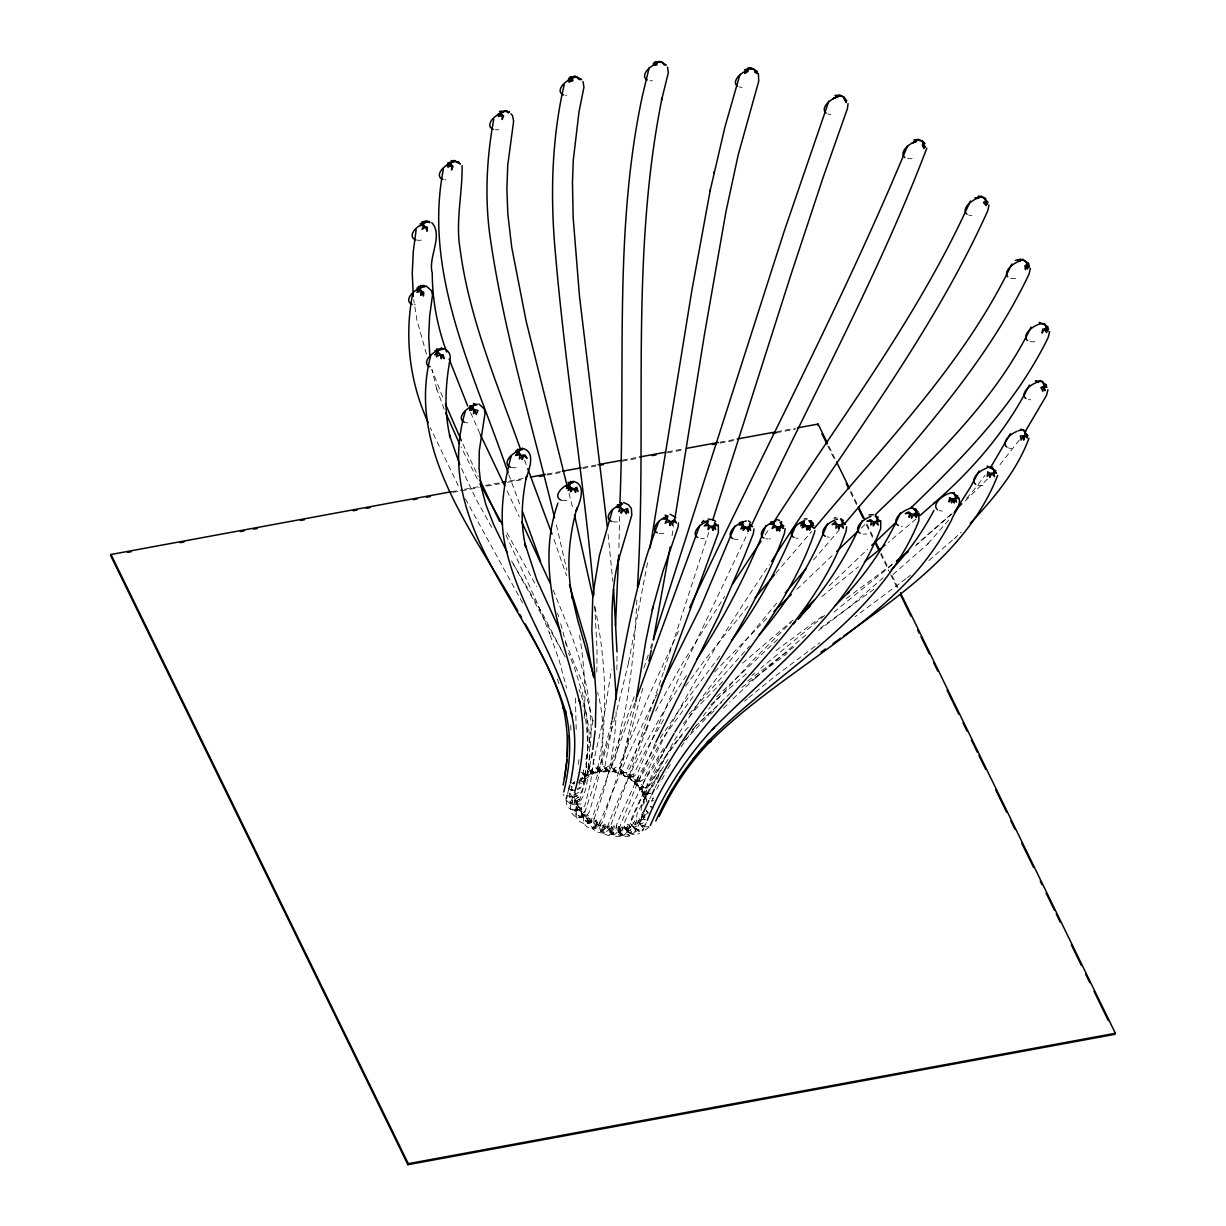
<?xml version="1.0" encoding="UTF-8"?>
<svg xmlns="http://www.w3.org/2000/svg" width="1226" height="1226" viewBox="0 0 1226 1226"><rect width="100%" height="100%" fill="white"/><g stroke="black" fill="none" stroke-linecap="round" stroke-linejoin="round"><path stroke-width="0.75" stroke-dasharray="5 3.75" d="M618.915 547.777L619.636 514.353M596.847 672.124L597.031 649.213L594.625 603.912M616.893 669.963L617.03 653.703M588.327 771.43L576.297 811.351C573.324 821.159 587.606 828.623 593.553 820.102C607.452 785.314 615.651 747.416 616.172 709.747M590.334 746.465C593.966 705.394 583.3 664.814 568.22 626.992L553.003 589.721M576.113 815.106L576.297 811.351M636.815 599.943C635.191 639.083 631.482 678.162 624.034 716.658C617.797 733.347 620.233 755.231 609.583 769.805C602.273 775.951 590.809 767.399 594.196 758.603L604.311 714.911L611.376 669.626M576.205 729.393L575.362 695.602M571.684 790.034L571.944 786.157L570.228 790.142L573.14 790.372M593.936 759.323L590.242 784.364L584.833 805.681L581.814 809.359L574.825 811.076L568.91 808.041L566.933 805.451L566.182 801.053M584.128 718.62C586.135 690.039 583.974 661.243 579.116 633.03M587.898 770.664C588.434 782.326 582.105 818.217 564.512 798.555M588.097 768.932C591.714 744.09 589.139 718.528 581.063 694.79M587.852 769.989L585.338 780.242L579.224 784.303M588.082 768.196L589.982 753.821M593.399 759.262C593.277 767.047 591.744 779.797 581.277 779.46L587.683 776.748L584.649 776.15L582.197 773.468L583.607 769.867L583.453 774.142L585.936 771.123L584.327 775.077L588.143 774.832L584.649 776.15L583.959 779.246L580.94 778.663M642.746 805.574L644.156 799.842L660.599 770.602M593.001 720.29L585.568 761.744L586.518 767.353M612.035 726.727L605.353 764.105C604.679 771.369 595.361 775.598 589.553 771.077L594.12 772.349L599.468 772.012L597.552 771.077L597.246 772.84L594.579 772.947L591.882 772.334L592.648 772.028L590.518 770.418M578.182 764.503L579.377 757.116M672.047 535.685L673.595 526.352M647.481 562.795L628.248 664.201M635.497 703.647L622.609 759.982L602.579 821.818L598.518 827.443L591.438 828.945L586.534 826.63L583.775 823.09L583.331 816.409L598.717 771.384L610.717 726.19M651.527 649.014L653.351 639.865M589.645 766.035L591.116 759.262M628.586 662.653L616.28 712.934M642.822 688.307L621.613 765.714L618.011 770.372L610.9 772.196L604.341 768.35L602.349 763.737L602.487 760.564L613.261 723.692M567.607 793.651L568.925 788.502M627.36 741.577L628.264 738.083M622.609 759.982L623.498 756.595M613.766 721.899L615.268 716.52M575.699 787.95C573.584 796.471 564.757 811.122 576.235 817.022C580.925 818.953 586.61 816.991 589.001 812.486C601.721 774.066 608.28 732.213 597.675 692.46M708.797 532.375L663.879 670.867M650.516 648.186L652.814 641.183M648.232 655.036L643.65 668.752M656.216 693.533L663.297 672.599M634.164 696.644L611.222 762.25L610.962 765.392L612.831 770.005L619.314 774.035L626.455 772.441L630.179 767.89L655.634 695.28M634.67 703.188L591.652 819.29C586.503 830.845 605.475 838.906 610.165 826.922L645.382 732.029M642.914 813.757C639.589 822.094 635.221 840.76 622.164 835.565C617.674 833.113 615.406 827.519 617.322 822.661L637.367 778.265L657.412 742.573M644.278 827.029L646.531 822.018M678.545 631.114L649.167 695.111L619.651 764.518L620.034 771.123L624.816 776.533L632.141 776.87L634.624 775.905L637.934 772.196L678.284 679.097L747.753 533.095M649.673 799.015L651.205 795.766M655.159 743.676L635.972 786.678L618.655 829.604C613.889 841.511 595.1 833.542 600.173 821.895L626.655 757.852L654.24 699.923M644.416 732.719L628.003 767.215C621.996 776.886 636.509 787.582 643.757 778.893C678.76 703.816 723.217 633.398 769.392 564.665M655.098 698.253L657.657 693.226M659.665 759.676L645.658 787.889L627.314 830.83C622.501 842.706 603.759 834.676 608.862 823.044C629.107 770.832 655.91 721.44 686.912 674.882M663.189 752.948L664.967 749.592M655.573 711.049L682.882 662.653L724.489 596.664M655.052 787.659L656.814 784.364M656.661 789.314L660.937 781.391M661.779 779.813L666.055 771.89M651.558 801.237L653.397 797.835L651.236 799.766M667.756 768.733L670.607 764.028M663.588 719.693L644.815 752.258L634.486 772.687C629.199 781.223 639.803 791.674 648.263 786.356L651.711 782.801L674.162 740.765L702.176 697.211L742.312 644.707L776.748 603.069M659.067 757.775C654.301 769.959 632.264 787.674 646.715 799.888L645.121 794.969L648.462 793.866L646.546 789.927L647.067 793.804L644.386 790.632L645.903 794.187L642.96 792.088L645.121 794.969L642.485 794.034L644.876 796.026L643.022 796.21L645.167 797.207L644.508 798.264L647.159 799.199M662.883 751.753L664.783 748.734M658.975 774.97C654.439 788.395 633.98 803.965 643.773 818.616M660.247 737.96L682.959 704.689L720.597 655.036M765.177 534.873L769.346 528.651M663.496 748.458L646.347 776.349L625.137 820.792C621.337 829.374 631.85 838.308 639.711 833.205M627.038 831.197L627.712 832.132L628.601 830.83L627.727 824.194L630.608 827.167L634.654 828.47L635.466 831.918L639.436 830.002L635.466 829.588L637.428 825.711L633.459 827.627L632.585 823.305L630.608 827.167L628.601 828.5L625.704 827.841L628.31 829.619L626.225 830.079L625.091 828.515M681.15 746.864L696.46 724.842M685.518 686.116L705.241 659.435L747.86 606.472M668.124 759.338L648.968 789.667L637.489 812.884C634.271 820.041 641.321 828.791 649.029 826.554M1019.296 440.073L997.903 467.321M678.33 739.738L665.396 757.346L644.478 792.931L643.037 798.662L644.631 803.245M978.256 484.515L985.045 475.259M693.088 696.69L663.067 737.883L639.543 779.016C635.558 785.391 640.83 794.846 648.493 794.126M703.188 715.999L710.252 707.141M948.679 520.115L926.335 545.493L928.358 543.516L890.566 576.603M689.073 714.114L749.622 645.887M683.434 723.616L696.138 708.475L723.202 681.104M711.463 705.716L751.507 661.718L791.199 622.195M679.541 738.313L681.993 735.447M966.548 498.415L977.122 486.048M775.797 573.232L811.673 531.471M813.528 559.93L839.473 529.739M688.276 727.156C664.477 753.76 646.225 784.839 631.972 817.466C629.612 823.136 633.26 830.14 639.313 831.274L638.761 829.971L634.47 828.837L636.141 828.653L639.313 831.274M574.979 781.452L573.032 783.629L574.488 783.95M578.902 782.939L579.653 779.905L583.438 779.736L579.959 781.008L582.963 781.698L578.902 782.939L581.476 783.307M683.985 740.979L709.011 715.371M987.451 479.044L963.452 502.752M714.513 671.986L768.717 616.479M692.246 729.899L698.176 723.616M649.09 827.305L643.573 831.075M695.28 726.482L729.945 693.548M723.493 708.306L730.206 701.609M883.272 577.691L849.986 606.655L818.508 630.516M796.793 589.338L832.531 555.363M861.357 527.962L865.464 524.054M829.128 585.89L867.579 549.34M716.061 699.847L747.4 672.997M928.833 560.573L955.928 537.126M700.199 721.639L721.562 702.299M716.597 696.889L778.954 638.194M710.774 704.843L717.869 698.115M952.234 513.648L914.933 546.336M954.119 538.842L961.215 532.13M732.887 698.927L755.722 677.733L754.205 679.081L805.743 635.068M951.054 514.276L916.282 544.605M710.39 714.13L714.497 710.452M824.7 615.391L760.779 668.216M742.634 663.128L792.977 620.08M916.113 518.92L888.114 542.597M744.596 701.149L747.354 698.789M748.734 697.609L775.261 676.108L819.872 642.685M821.818 596.587L858.43 566.78M751.906 675.449L754.864 673.043M833.956 612.111L892.114 564.742M568.374 788.548L570.657 789.866L573.078 789.421M907.562 577.553L910.397 575.285M741.853 687.449L787.184 653.519M776.058 650.546L824.562 614.563M892.39 564.175L844.469 599.912M906.106 578.657L855.089 616.755M747.661 680.997L795.26 645.949M873.969 589.216L817.972 629.857M580.71 779.169L582.856 777.698L578.795 778.939M578.979 792.195L573.155 795.843L569.324 796.471L567.04 795.107M577.262 789.728L580.22 788.425L583.928 782.571L587.039 760.335L588.036 738.926L586.733 717.057L582.549 693.548L574.105 666.791L568.496 653.182M646.562 813.773L644.294 816.164L645.366 818.493L642.301 816.547L644.294 816.164L641.78 814.325L644.57 815.06L642.301 812.271M603.437 771.246L608.816 769.683L605.629 769.162L605.292 768.15L608.617 766.066L605.629 769.162L605.184 771.782L597.522 769.836L598.073 768.258L595.928 768.12L602.548 771.813L601.997 771.277L605.184 771.782M620.019 773.499L625.459 772.227L622.18 771.522L621.199 773.146L621.904 774.142L614.41 771.813L621.904 774.142M577.109 788.379L579.806 787.628M451.398 491.718L462.677 489.634M464.547 489.281L477.711 486.86M485.235 485.465L500.285 482.692M509.694 480.96L524.728 478.186M547.302 474.018L560.466 471.596M583.024 467.428L596.188 465.006M622.517 460.148L637.566 457.375M667.649 451.827L682.698 449.053M720.306 442.111L735.355 439.337M776.732 431.705L795.536 428.242M452.884 492.392L479.213 487.534M486.737 486.14L499.901 483.718M507.426 482.324L524.345 479.213M546.919 475.044L560.067 472.623M582.641 468.455L595.805 466.033M622.134 461.175L637.183 458.401M667.266 452.854L684.2 449.727M719.923 443.138L734.972 440.364M776.334 432.732L795.153 429.269M651.849 800.976L653.703 800.639M769.177 538.95L770.434 538.842M644.156 819.366L641.55 819.811L640.462 821.772L642.133 825.864L644.156 825.435L644.738 826.738L638.44 822.202L640.462 821.772L637.918 819.964L640.738 820.669L638.44 817.911L641.55 819.811L642.133 815.505L644.156 819.366L645.581 819.842M634.685 783.077L636.463 783.107L638.807 786.157L642.761 786.387L643.573 787.736L638.424 786.648L634.685 783.077L636.784 784.226M651.604 806.723L650.209 806.677L653.473 807.98M628.356 777.606L630.133 777.713C631.359 782.54 637.382 781.115 640.815 780.15L637.229 780.18L636.478 780.901L637.321 782.111L634.761 781.973L628.356 777.606L630.47 778.801M582.365 773.683L590.058 775.322L590.426 773.422L593.736 772.947L587.392 775.491L582.365 773.683L587.392 775.491L592.281 774.418L596.188 771.338L598.043 766.495C608.724 713.44 605.751 658.638 594.641 605.935M570.657 789.866L573.354 790.463L571.622 789.084M627.712 832.132L632.018 833.251L632.555 834.538L626.225 830.079M580.772 771.966L584.281 773.821L581.936 772.595M642.301 816.547L644.57 817.359M573.507 782.617L574.764 783.307M571.515 782.694L573.829 783.966M648.615 812.991L646.623 810.999M491.733 527.441L476.608 500.177L461.175 467.826M511.533 561.018L541.785 612.326L565.676 658.071M513.142 563.745L563.914 654.592M506.951 532.774L536.712 586.702M465.436 498.905L522.92 603.56M477.282 478.968L461.053 447.03M458.279 485.711L430.326 427.736M645.979 809.926L647.972 813.803M829.021 446.448L835.734 460.225M850.859 491.197L857.572 504.959M866.813 523.885L873.525 537.662M881.08 553.141L888.635 568.634M892.007 575.515L897.876 587.56M827.795 445.758L835.35 461.237M850.461 492.224L857.189 505.986M866.414 524.912L873.142 538.674M880.697 554.167L889.938 573.094M890.781 574.825L897.493 588.587M507.043 490.875L519.226 516.606M462.907 444.042L478.355 476.653M505.986 534.95L537.034 602.502L549.83 633.965L549.095 632.018L559.179 660.385L566.596 688.2M565.37 642.133L584.174 686.836L593.215 722.083M470.677 412.733L480.255 434.341M444.21 409.269L436.364 388.06L437.115 390.527L431.858 369.486M442.632 397.055L431.996 369.654M579.024 689.518L580.388 693.027M524.467 459.903L526.429 465.19M508.759 474.569L519.885 504.56M426.479 354.115L416.886 319.863L413.744 299.711M553.999 539.409L566.565 575.684M557.355 678.928L559.163 684.215M557.585 613.107L558.719 616.663M560.665 623.712L567.439 648.355M575.193 792.134L575.209 794.402L576.956 795.889L573.155 795.843L572.006 797.099L569.324 796.471L571.714 795.95L572.006 797.099C575.99 797.176 580.205 795.214 581.783 791.368C588.832 763.262 589.354 733.317 582.917 704.965M569.002 493.296L573.155 509.648M556.405 525.05L566.872 570.289M646.056 797.559L646.807 801.896M608.081 534.23L612.862 581.522M563.669 794.157L563.807 795.72M570.688 725.041L571.025 732.274M516.131 467.596A15.019 7.678 -26 0 1 511.503 467.489M566.887 500.514A15.019 7.678 -26 0 1 562.259 500.392M617.337 521.816A15.019 7.678 -26 0 1 612.709 521.709M663.741 533.463A15.019 7.678 -26 0 1 659.113 533.356M704.322 538.291A15.019 7.678 -26 0 1 700.736 538.352M738.021 539.394A15.019 7.678 -26 0 1 733.684 538.919M767.966 538.965A15.019 7.678 -26 0 1 765.79 538.72M797.973 538.291A15.019 7.678 -26 0 1 795.797 538.045M829.481 537.187A15.019 7.678 -26 0 1 827.305 536.942M866.69 533.954A15.019 7.678 -26 0 1 863.104 534M902.443 526.352A15.019 7.678 -26 0 1 901.309 526.276M942.365 511.043A15.019 7.678 -26 0 1 939.223 510.537M982.884 485.419A15.019 7.678 -26 0 1 977.291 485.052M1011.695 448.41A15.019 7.678 -26 0 1 1008.554 447.904M1030.683 399.783A15.019 7.678 -26 0 1 1028.507 399.538M1034.836 341.717A15.019 7.678 -26 0 1 1030.192 341.594M1015.634 278.471A15.019 7.678 -26 0 1 1010.04 278.087M971.789 215.5A15.019 7.678 -26 0 1 968.647 214.994M912.083 158.614A15.019 7.678 -26 0 1 907.455 158.506M830.891 114.37A15.019 7.678 -26 0 1 827.749 113.88M742.082 87.337A15.019 7.678 -26 0 1 738.956 86.831M652.447 80.747A15.019 7.678 -26 0 1 650.117 80.686M566.81 95.459A15.019 7.678 -26 0 1 565.676 95.398M498.89 129.665A15.019 7.678 -26 0 1 495.304 129.711M446.003 179.885A15.019 7.678 -26 0 1 444.885 179.808M421.284 240.173A15.019 7.678 -26 0 1 416.656 240.066M415.338 304.814A15.019 7.678 -26 0 1 414.219 304.738M467.918 422.786A15.019 7.678 -26 0 1 465.742 422.556M569.799 793.145L569.492 797.467L573.615 797.191L575.959 800.18L574.856 802.218L569.814 803.413L570.718 802.494L575.178 803.904L574.856 802.218L578.948 801.237L575.668 801.314L579.484 799.153L575.668 799.015L578.948 796.977L574.841 797.957L575.147 793.62L572.159 796.839L569.799 793.145M577.507 800.532L577.139 804.869L578.243 807.137L577.139 809.175L574.473 809.788L574.825 811.076L575.913 809.712L577.492 810.922L577.139 809.175L579.76 809.942L577.952 808.271L581.277 808.271L578.243 807.137L581.277 803.965L571.791 804.333L569.891 800.976L573.017 803.796L572.159 799.98L574.473 803.704L574.825 799.827L575.913 804.087L577.507 800.532M576.251 806.57L575.025 811.827L572.481 809.206L575.852 810.922L578.519 810.325L581.17 811.535L581.982 814.953L578.503 816.439L578.887 817.757L579.944 816.378L581.553 817.635L581.17 815.857L583.821 816.654L581.982 814.953L585.338 814.999L582.273 813.819L585.338 810.677L581.17 811.535L581.584 807.183L579.959 810.723L578.917 806.447L577.063 810.401L576.251 806.57M581.89 812.577L580.634 817.819L578.12 815.183L581.446 816.93L585.553 816.777L587.852 819.887L585.522 822.431L589.43 822.753L586.748 821.926L590.947 821.113L587.56 821.037L591.484 819.014L587.576 818.677L589.461 814.754L585.553 816.777L587.208 813.236L584.112 816.363L584.557 812.486L582.672 816.409L581.89 812.577M594.12 818.401L593.645 822.753L594.733 825.052L592.419 827.581L596.326 827.933L594.441 826.186L598.38 824.209L594.733 825.052L597.859 821.972L594.457 823.857L596.357 819.933L593.645 822.753L589.568 821.543L587.239 824.056L585.063 820.271L588.342 822.048L586.564 818.631L589.568 821.543L588.817 817.696L590.993 821.497L594.12 818.401M596.694 821.696L595.376 829.236L592.94 828.546L595.1 828.025L592.419 826.309L595.392 826.906L594.457 822.6L596.204 826.018L600.28 825.926L602.303 827.872L602.288 830.217L600.265 831.58L604.188 831.948L602.288 830.217L606.226 828.24L602.303 827.872L604.219 823.964L600.28 825.926L599.345 821.635L598.855 825.496L596.694 821.696M605.154 824.347L603.544 830.676L604.633 832.99L602.901 833.205L603.836 831.872L601.399 831.167L603.544 830.676L600.878 828.929L603.836 829.542L602.916 825.236L604.648 828.669L607.284 828.163L610.732 830.538L610.732 832.883L608.694 834.232L612.648 834.63L610.732 832.883L614.149 833.006L611.008 831.749L614.165 828.699L610.732 830.538L612.663 826.646L609.92 829.435L610.441 825.113L607.284 828.163L607.789 824.301L605.859 828.194L605.154 824.347M619.053 826.309L618.548 830.646L619.62 832.96L618.532 834.952L621.275 835.825L619.345 834.078L622.777 834.216L619.62 832.96L622.777 829.91L619.345 831.749L621.291 827.857L618.548 830.646L615.912 829.358L613.276 829.849L612.172 831.841L614.471 834.998L611.544 834.37L613.261 834.155L610.042 832.316L612.448 833.052L609.537 830.094L612.464 830.722L611.559 826.416L613.276 829.849L613.797 825.527L615.912 829.358L616.433 825.481L617.337 829.803L619.053 826.309M627.451 825.987L626.915 830.308L628.003 832.623L626.915 834.615L629.658 835.504L627.727 833.757L631.681 831.826L628.003 832.623L631.16 829.604L627.727 831.427L629.674 827.55L626.915 830.308L624.295 829.021L620.846 830.37L620.846 832.699L624.279 835.105L622.164 835.565L622.854 834.645L619.942 834.002L620.846 832.699L618.456 831.948L620.571 831.489L618.471 827.657L620.846 830.37L619.958 826.048L622.869 829.037L622.195 825.175L624.295 829.021L624.816 825.159L625.72 829.466L627.451 825.987M636.708 820.041L635.053 826.324L636.141 828.653L632.999 826.768L635.053 826.324L632.999 822.477L635.344 825.221L634.486 820.899L636.141 824.362L640.187 824.362L642.47 827.535L645.658 824.546L642.194 826.339L644.171 822.477L640.187 824.362L639.328 820.041L637.351 823.903L636.708 820.041M638.026 777.131L636.463 783.107L634.516 779.138L637.443 781.36L638.593 781.008L638.026 777.131M623.007 772.426L624.003 775.445L627.436 777.407L633.888 773.805L630.149 774.771L629.934 775.721L632.141 776.87L626.655 776.702L622.547 775.077L623.145 774.449L620.31 771.246L622.793 773.376L620.708 769.484L623.743 771.721L623.007 772.426M630.363 776.732L630.133 777.713L628.126 773.775L631.099 776.012L630.363 776.732M641.704 788.272L643.359 793.023L650.654 793.437L647.711 792.655L645.933 793.973L641.152 791.414L641.75 790.463L639.65 789.391L641.443 789.299L639.083 787.261L641.704 788.272L643.619 787.138L640.937 783.935L641.704 788.272M615.008 769.3L615.958 772.227L612.831 770.005L615.115 771.261L612.203 768.104L615.008 769.3M590.671 772.426L590.426 773.422L594.181 771.108L590.671 772.426L589.476 770.464L593.568 769.192L590.671 772.426M606.609 767.614L608.234 771.445L615.713 771.537L610.9 772.196L604.341 768.35L606.732 769.56L603.713 766.465L606.609 767.614M613.874 769.652L612.893 771.292L617.122 770.235L613.874 769.652L613.536 768.641L616.908 766.633L613.874 769.652M597.782 770.112L597.552 771.077L601.353 768.809L597.782 770.112L596.572 768.166L599.116 765.223L597.445 769.1L600.709 766.924L597.782 770.112"/><path stroke-width="1.5" d="M619.881 503.196C625.781 367.631 613.72 229.538 642.409 95.873L649.075 67.997M618.655 555.148L615.483 625.904M637.474 586.748C647.512 424.089 629.566 258.533 662.086 97.85L661.534 100.256L668.339 72.641L667.496 67.062M567.24 756.074L567.807 735.554M595.361 727.34L596.081 695.77L591.851 630.547L592.817 594.901L599.345 555.746L612.494 509.786M753.99 528.912L753.316 533.739L744.151 556.757L718.405 616.387L655.91 742.082M678.422 522.996L678.177 526.751L662.776 571.944L652.171 610.027M785.146 528.498L784.456 533.31C758.158 604.786 714.957 667.772 674.959 731.937M848.055 103.628L847.442 108.547L822.845 178.23L791.153 274.042L712.781 519.916M846.676 526.797L845.94 531.609C805.758 645.183 691.096 709.057 647.267 820.347M926.825 148.177C877.709 277.275 810.171 399.293 751.936 524.513M713.333 530.291L714.651 522.72L717.624 525.663L714.651 525.065L715.586 529.387L713.838 525.954L711.172 526.475L708.536 525.203L707.433 522.889L708.551 520.866L704.322 521.632L707.433 522.889L704.306 525.969L708.536 525.203L708.03 529.555L711.172 526.475L713.333 530.291L712.612 526.444M748.35 531.287L749.684 523.732L752.626 526.69L749.684 526.061L750.588 530.383L748.856 526.935L746.22 527.456L743.569 526.169L742.481 523.854L743.584 521.847L739.339 522.598L742.481 523.854L738.803 524.682L742.757 525.065L740.826 528.973L744.78 527.011L743.063 530.521L746.22 527.456L748.35 531.287L747.645 527.425M779.537 530.827L781.161 524.498L780.073 522.169L781.805 521.97L780.885 523.287L783.812 526.26L780.885 525.617L783.276 528.329L780.073 526.49L777.422 526.981L774.786 525.693L773.698 523.379L774.786 521.387L770.541 522.107L773.698 523.379L770.02 524.192L773.974 524.59L772.028 528.483L775.997 526.536L776.901 530.858L777.422 526.981L779.537 530.827L778.847 526.965M592.848 749.469L595.146 730.941M809.589 530.153L811.214 523.824L808.915 520.652L811.842 521.311L810.125 521.51L813.328 523.364L810.938 522.613L813.849 525.602L810.938 524.958L813.328 527.686L810.125 525.816L806.049 525.862L804.041 523.9L804.041 521.556L800.072 523.487L803.75 522.69L800.593 525.724L804.854 525.004L802.08 527.793L806.049 525.862L806.953 530.184L807.49 526.306L809.589 530.153L808.915 526.291M416.135 229.89L413.3 251.453L412.258 273.536L413.331 296.385M989.014 205.14L987.727 210.857C931.147 336.537 845.036 445.82 771.491 561.477M443.322 169.464C422.786 275.13 475.228 375.754 508.1 472.807M412.794 293.229C404.09 336.721 409.714 382.405 428.226 422.633M997.658 475.412C970.057 546.796 903.531 593.215 843.626 636.11M564.328 778.479L567.056 759.798M1030.422 268.387L1029.043 274.103C984.141 368.49 910.918 444.808 844.438 523.977M1028.936 438.31C1017.105 470.6 993.719 498.415 970.318 523.318M493.771 119.259C486.86 156.53 484.822 194.827 489.496 232.496C502.829 329.288 531.869 423.001 554.566 517.786M1049.609 331.74L1048.199 337.456C1015.91 403.829 963.59 457.022 911.133 507.687M1047.923 389.715L1046.483 395.431L1024.63 432.563M430.678 355.647C405.929 450.831 475.198 533.923 517.847 611.161M635.804 701.793L645.903 640.677L653.075 606.548M650.071 547.961L692.031 289.413L710.314 189.8M670.178 546.888L653.351 639.865M674.836 518.889L704.368 334.989L725.884 212.083L738.159 155.089L758.725 81.268L758.404 73.867M563.102 785.038C568.573 759.461 569.063 732.78 563.102 707.233L563.868 709.977C555.792 679.434 540.39 651.496 525.326 623.957M570.366 783.077C575.193 759.89 576.772 735.646 571.178 712.444L571.914 715.555C557.661 657.979 520.682 609.061 506.599 551.409C498.185 519.901 503.012 486.783 511.211 455.781M591.407 757.622L592.281 752.733M564.175 84.747C551.256 140.852 550.213 198.888 555.654 256.004C565.416 369.256 584.097 481.527 594.028 594.763M612.295 719.172C623.406 652.293 633.919 584.817 658.914 521.356M465.42 410.971C430.939 525.678 536.758 611.391 565.983 713.363L565.232 710.421C572.144 737.117 570.366 765.346 563.761 791.919M710.038 191.118L724.964 126.906L739.983 74.326M713.838 173.234L714.16 171.717M648.952 661.197L651.251 650.362M588.909 769.422L589.645 766.035M611.115 724.428L611.897 720.919M814.938 530.521L814.447 532.666C781.498 627.513 703.525 695.249 657.703 782.709M574.933 791.107C583.178 761.637 585.859 730.359 579.316 700.276L580.036 703.54C563.5 638.761 534.046 570.366 557.953 503.104M566.274 798.8L567.163 795.367M568.925 788.502L569.814 785.069M638.01 586.656L638.899 583.269M653.397 639.436L784.18 231.316L828.853 101.114M637.137 696.353L699.862 525.065M649.581 720.49L718.375 532.697L718.329 524.958M645.979 730.389L647.772 725.47M451.398 491.718L111.014 554.489L110.616 555.516L407.906 1164.7L1114.986 1034.3L1115.384 1033.273L900.405 592.725M407.906 1164.7L408.289 1163.673L111.014 554.489M817.711 425.1L818.094 424.073L797.421 427.889M734.834 526.015L700.598 607.238L661.059 686.529M766.005 525.54C747.707 572.205 724.719 617.03 697.088 658.883M907.378 146.216C842.706 302.301 762.955 451.536 691.203 604.372L689.625 607.713M643.635 812.087L648.906 800.624M796.011 524.82C779.46 565.86 758.066 604.939 731.661 640.478M827.535 523.686C810.8 564.006 787.981 601.813 759.338 634.792M862.322 520.529C846.798 556.65 825.129 590.058 798.325 618.839L800.609 616.448L798.111 619.023M650.332 825.481C665.764 789.299 687.449 755.952 714.421 727.294L712.137 729.685C773.514 667.695 848.162 612.908 880.682 528.544L880.774 520.805M970.364 201.064C918.902 315.496 842.247 415.982 774.556 520.866M651.987 794.142L654.286 789.283M900.543 512.744C887.256 542.413 869.05 569.722 847.105 593.69L849.312 591.438L835.304 605.506M655.803 821.006C669.166 791.383 687.02 763.829 709.348 740.136L707.126 742.404C778.326 669.488 878.705 620.019 918.856 520.866L918.994 513.127M659.159 816.439C672.4 788.548 689.456 762.342 711.341 740.427L709.256 742.604C768.855 682.882 846.063 644.248 905.049 583.837C923.668 565.017 939.269 543.379 951.56 519.947C953.92 512.79 961.506 506.016 958.916 497.909M1011.833 264.004C963.866 364.26 884.375 444.134 814.156 528.59M660.538 757.99L662.316 754.634M663.94 805.114L665.718 801.789M667.48 798.463L669.243 795.122M979.114 470.876L970.272 487.519L954.211 512.514M1031.066 327.158C994.822 401.362 933.737 458.539 875.073 514.92M1010.408 433.682L990.577 467.52M1029.396 385.056C1006.377 430.908 972.218 470.079 933.691 503.564M933.951 510.414C922.504 532.053 908.389 552.328 891.241 569.845M665.871 747.983L674.055 733.546M670.132 793.467L673.013 788.716M732.734 583.913L761.024 541.095M642.301 830.538L643.543 828.699M679.74 777.667L684.047 771.537M522.107 448.302L521.019 449.666L515.656 451.122L518.69 452.241L521.019 455.29L525.142 455.061L527.057 458.417L523.916 455.597L522.107 459.566L522.475 455.674L519.426 458.861L519.793 454.509L515.656 455.428L519.793 450.203L517.173 449.452L522.475 449.59L522.107 448.302C536.957 451.367 528.559 470.753 525.801 479.473L526.567 476.332C521.74 499.503 520.176 523.763 525.755 546.949L525.019 543.838L536.819 579.898L560.634 632.049M692.935 759.4L695.357 756.457M698.989 752.044L701.41 749.086M755.093 597.798L774.556 574.672M785.207 593.001L806.11 568.558M701.64 522.628L703.601 520.498M469.742 410.465L473.849 405.193L476.531 404.565L473.527 403.507L473.849 405.193L469.727 406.189L473.021 406.113L469.206 408.273L472.73 407.231L473.849 409.469L478.002 410.495L476.224 414.495L475.09 410.235L473.543 413.821L473.849 409.469L469.742 410.465L473.021 408.411M957.031 508.713L961.812 503.779M793.115 624.141L795.613 621.582M566.55 488.331L570.734 483.151L573.4 482.554L570.335 481.374L570.734 483.151L568.082 482.339L569.906 484.055L566.029 486.109L569.63 485.19C569.86 488.53 574.994 490.017 576.864 487.182L577.906 491.457L576.051 488.086L575.638 492.423L573.385 488.684L570.32 491.825L571.944 488.285L568.067 490.339L570.718 487.473L566.55 488.331L569.906 486.385M773.974 611.345L791.291 594.564M836.653 551.439L858.614 530.567M803.061 610.671L814.033 600.234M871.701 545.417L895.072 523.195M920.205 515.349L935.208 502.216M907.807 551.746L896.436 561.232M801.635 613.031L810.279 605.981M864.376 561.937L885.141 545.018M896.727 560.864L907.93 551.915M820.93 652.201L825.466 648.983M833.036 643.619L840.607 638.256M515.656 455.428L518.966 453.436M573.507 77.836L574.871 77.376M452.7 162.246L455.428 161.418M837.588 96.731L840.316 95.904M1018.392 430.77L1021.12 429.943M836.178 519.548L837.542 519.088M1015.281 260.464L1018.055 259.621M750.159 69.238L751.507 68.871M744.887 521.326L746.251 520.958M502.17 482.354L505.924 481.649M530.368 477.144L545.417 474.37M562.351 471.244L581.155 467.78M598.073 464.654L620.647 460.501M639.451 457.022L665.779 452.179M686.468 448.364L718.436 442.463M737.24 439L774.847 432.058M127.55 552.39L131.305 551.7M180.207 542.674L183.961 541.984M240.373 531.578L244.143 530.889M253.537 529.157L257.307 528.452M300.554 520.483L304.324 519.793M353.211 510.767L356.981 510.077M366.375 508.346L370.145 507.641M413.392 499.672L417.147 498.982M426.556 497.235L430.311 496.545M539.394 476.439L543.149 475.734M599.56 465.328L603.33 464.639M652.217 455.628L655.987 454.923M712.398 444.517L716.168 443.827M772.579 433.422L776.334 432.732M408.289 1163.673L1115.384 1033.273M834.278 518.046L835.887 517.832M869.065 514.92L873.341 514.705M708.076 519.104L713.363 519.839L715.616 521.387M804.333 518.935L806.969 518.92M573.002 481.251C587.285 484.239 579.729 502.752 576.189 511.058L576.971 507.901C568.726 537.371 566.029 568.649 572.588 598.732L571.868 595.453L577.921 620.862L594.181 677.763M623.59 502.507L628.509 504.79L631.329 508.33L631.804 515.027L618.379 560.497L619.222 557.186C607.192 602.656 613.169 649.749 616.111 695.924L616.126 699.372M670.07 514.184L675.787 517.403M776.932 519.579L779.567 520.406M426.081 285.888L431.521 290.7L432.487 295.175L429.667 316.001L428.702 336.476L429.943 357.241M444.057 348.46C447.689 350.13 450.386 353.655 450.34 357.762C445.375 384.106 443.812 411.461 450.249 437.774L449.482 435.031L459.781 464.547M478.891 403.998L484.209 408.886L485.021 413.3L479.243 450.861L479.09 468.884L481.113 486.523L485.818 504.468L493.756 524.866L506.951 552.037M748.381 520.851L750.619 522.399M431.751 222.626C443.797 235.545 427.721 257.322 432.257 273C432.257 299.941 437.391 326.714 446.632 351.985M511.012 113.803L512.545 115.704L513.633 121.236L507.733 165.265L506.89 188.973L507.809 213.784L511.717 247.223L526.123 321.074L566.703 484.193M519.732 614.364L521.617 617.552M479.979 483.856L502.461 524.621M818.094 424.073L827.335 443.015M836.576 461.941L849.174 487.749M858.415 506.675L864.284 518.721M875.211 541.095L879.41 549.708M821.91 433.713L826.952 444.027M846.262 483.611L848.79 488.776M858.859 509.418L863.058 518.031M874.812 542.122L878.184 549.003M900.849 595.468L910.933 616.126M917.646 629.888L919.331 633.321M921.002 636.769L929.4 653.979M933.599 662.576L937.798 671.189M947.039 690.115L958.793 714.206M962.992 722.819L967.191 731.416M971.39 740.029L977.275 752.074M978.946 755.507L985.673 769.284M995.742 789.927L1006.669 812.302M1010.868 820.899L1015.067 829.512M1021.779 843.273L1033.533 867.364M1040.246 881.142L1041.931 884.574M1046.13 893.187L1054.529 910.397M1056.214 913.83L1060.413 922.442M1071.325 944.802L1081.409 965.46M1085.608 974.057L1089.807 982.67M1094.006 991.267L1108.273 1020.522M480.255 434.341L504.606 485.741M521.663 521.755L550.03 583.009M479.979 480.086L499.488 521.249M459.474 443.674L445.666 412.81M467.734 406.097L449.145 359.08M461.42 440.701L445.375 403.783M520.544 449.314C497.158 383.646 469.098 318.239 460.026 248.617C455.428 220.986 462.6 192.85 462.095 165.694M527.747 468.715L552.022 534.107M522.506 511.61L540.559 561.278M582.978 81.529L583.959 87.107L578.994 111.964L573.308 159.916L572.465 182.276L573.155 217.569L579.454 295.926L607.222 526.644M569.446 584.771L587.085 644.692L593.537 676.752M574.534 515.104L592.894 596.725M613.582 589.093L617.015 651.925M510.537 467.229A15.019 7.678 -26 0 1 507.87 459.75A15.019 7.678 -26 0 1 519.012 450.616M561.293 500.147A15.019 7.678 -26 0 1 558.627 492.668A15.019 7.678 -26 0 1 569.768 483.534M611.743 521.448A15.019 7.678 -26 0 1 609.077 513.97A15.019 7.678 -26 0 1 620.218 504.836M657.289 532.758A15.019 7.678 -26 0 1 666.622 516.483M697.87 537.586A15.019 7.678 -26 0 1 707.203 521.326M732.826 538.582A15.019 7.678 -26 0 1 731.554 530.521A15.019 7.678 -26 0 1 743.523 521.786M763.982 538.122A15.019 7.678 -26 0 1 763.016 529.601A15.019 7.678 -26 0 1 776.043 520.866M793.988 537.448A15.019 7.678 -26 0 1 792.701 529.387A15.019 7.678 -26 0 1 804.67 520.652M825.481 536.344A15.019 7.678 -26 0 1 834.814 520.085M860.254 533.233A15.019 7.678 -26 0 1 858.966 525.172A15.019 7.678 -26 0 1 870.935 516.437M898.459 525.51A15.019 7.678 -26 0 1 897.83 516.514A15.019 7.678 -26 0 1 911.868 507.886M937.629 509.771A15.019 7.678 -26 0 1 938.12 500.729A15.019 7.678 -26 0 1 951.79 492.576M975.681 484.285A15.019 7.678 -26 0 1 987.129 467.918M1006.96 447.138A15.019 7.678 -26 0 1 1017.028 431.307M1025.947 398.527A15.019 7.678 -26 0 1 1026.438 389.485A15.019 7.678 -26 0 1 1040.108 381.317M1027.633 340.583A15.019 7.678 -26 0 1 1039.066 324.2M1007.803 276.815A15.019 7.678 -26 0 1 1019.879 260.954M967.053 214.228A15.019 7.678 -26 0 1 967.544 205.186A15.019 7.678 -26 0 1 981.214 197.034M904.88 157.48A15.019 7.678 -26 0 1 914.964 141.649M826.155 113.098A15.019 7.678 -26 0 1 836.224 97.268M737.347 86.065A15.019 7.678 -26 0 1 748.795 69.698M647.267 79.92A15.019 7.678 -26 0 1 656.584 63.66M563.669 94.969A15.019 7.678 -26 0 1 561.002 87.49A15.019 7.678 -26 0 1 572.144 78.372M493.312 129.297A15.019 7.678 -26 0 1 490.89 121.359A15.019 7.678 -26 0 1 503.135 112.148M442.877 179.394A15.019 7.678 -26 0 1 440.211 171.916A15.019 7.678 -26 0 1 451.352 162.782M415.706 239.806A15.019 7.678 -26 0 1 413.024 232.327A15.019 7.678 -26 0 1 424.165 223.193M412.212 304.309A15.019 7.678 -26 0 1 410.388 295.451A15.019 7.678 -26 0 1 424.763 286.348M430.065 366.835A15.019 7.678 -26 0 1 428.257 357.977A15.019 7.678 -26 0 1 442.632 348.874M464.777 422.296A15.019 7.678 -26 0 1 462.968 413.423A15.019 7.678 -26 0 1 477.343 404.319M451.735 165.679L451.582 169.924L452.992 166.353L450.555 163.686L453.911 160.376L460.501 163.916L456.961 162.169L458.922 162.184L451.229 160.591L451.597 161.817L447.536 163.089L450.555 163.686L447.076 164.989L450.877 164.744L447.689 166.951L451.735 165.679M502.338 115.321L502.17 119.504L503.595 115.98L501.48 114.401L501.388 112.363L507.104 110.876L499.534 111.367L501.388 112.363L497.633 114.662L501.48 114.401L498.262 116.577L502.338 115.321M427.2 227.377L427.031 231.224L425.744 227.071L423.644 225.415L423.583 223.255L429.437 221.354L429.759 222.718L426.74 220.803L421.821 222.029L423.583 223.255L420.334 223.622L423.322 224.327L419.859 225.584L423.644 225.415L422.02 229.385L425.744 227.071L427.2 227.377M421.008 291.098L420.779 295.42L422.25 291.819L423.706 292.14L423.476 296.033L422.25 291.819L419.859 288.968L422.204 286.44L425.115 286.654L423.384 285.275L423.66 286.332L420.687 285.489L422.204 286.44L418.403 286.501L420.962 286.991L416.901 288.125L419.859 288.968L416.38 290.148L420.166 290.102L416.932 292.248L421.008 291.098M441.682 354.927L441.406 358.82L440.226 354.59L437.851 351.663L438.954 349.64L443.107 349.318L441.36 347.832L440.195 349.088L436.379 349.042L438.142 350.544L434.862 350.713L437.851 351.663L434.893 354.912L438.142 352.812L436.425 356.827L440.226 354.59L443.138 354.82L444.103 358.62L441.682 354.927M626.67 509.418L626.225 513.786L624.003 509.985L620.509 507.656L620.525 505.296L622.578 503.871L620.923 502.614L621.337 504.392L617.138 505.219L620.525 505.296L616.601 507.334L620.509 507.656L618.624 511.61L622.547 509.572L620.892 513.127L624.003 509.985L627.497 508.514L628.494 512.836L626.67 509.418M673.181 521.096L672.706 525.464L670.515 521.648L667.051 519.288L667.879 516.054L665.166 515.196L667.051 516.943L663.113 518.935L667.051 519.288L665.136 523.226L669.074 521.219L670.04 525.54L670.515 521.648L673.181 521.096L674.285 519.073L676.461 522.889L673.181 521.096M836.423 523.9L835.871 528.237L839.059 525.203L842.492 523.87L841.159 518.659L840.484 519.563L843.381 520.238L842.507 521.54L845.388 524.529L842.492 523.87L843.365 528.207L840.484 525.203L838.507 529.08L839.059 525.203L836.423 523.9L835.335 521.571L832.148 524.605L836.423 523.9M871.272 520.774L870.705 525.111L873.893 522.092L877.326 520.774L875.962 515.564L875.318 516.452L878.199 517.142L877.341 518.445L880.207 521.448L877.326 520.774L878.184 525.111L875.318 522.092L873.326 525.969L873.893 522.092L870.46 519.655L866.981 521.448L871.272 520.774M909.569 513.02L908.987 517.357L910.78 513.893L913.615 514.368L915.623 513.066L915.623 510.736L911.623 506.982L912.205 508.269L916.466 509.449L914.826 509.602L917.937 511.533L915.914 511.947L918.458 513.771L915.623 513.066L917.937 515.84L914.826 513.909L916.45 517.403L913.615 514.368L911.608 518.23L910.78 513.893L908.773 511.901L905.278 513.679L909.569 513.02M1026.07 265.46L1025.488 269.674L1024.905 265.812L1026.806 264.739L1026.729 262.609L1022.499 259.253L1028.829 263.743L1026.729 262.609L1029.426 265.812L1027.051 263.728L1028.997 267.666L1026.806 264.739L1027.603 269.03L1026.07 265.46M949.614 497.695L949.001 502.001L950.809 498.568L953.629 499.074L955.621 497.787L954.211 492.622L952.219 493.005L957.889 496.3L955.621 495.473L958.41 498.538L955.621 497.787L956.418 502.124L953.629 499.074L954.211 502.936L952.219 499.043L951.606 502.89L950.809 498.568L949.614 497.695M987.819 472.133L987.191 476.424L990.409 473.497L992.999 473.113L994.071 471.198L992.34 467.167L988.999 467.458L987.16 466.186L996.018 470.861L994.071 471.198L996.539 473.083L993.796 472.286L994.562 476.623L991.819 473.543L989.78 477.328L990.409 473.497L987.819 472.133M1024.384 435.889L1023.741 440.165L1023.204 436.287L1025.166 435.092L1025.151 432.824L1023.664 430.05L1020.384 430.265L1021.089 429.115L1025.855 431.675L1025.151 432.824L1027.863 435.935L1025.442 434.004L1027.373 437.927L1024.384 435.889M1043.479 387.14L1042.836 391.385L1040.935 387.447L1044.261 386.359L1042.682 381.439L1035.403 381.087L1038.284 381.945L1040.108 380.504L1046.36 385.117L1044.215 384.121L1046.897 387.278L1044.261 386.359L1044.996 390.68L1043.479 387.14M1042.698 329.288L1042.069 333.074L1044.077 329.365L1045.993 328.246L1045.931 326.055L1044.353 323.495L1040.016 323.879L1039.234 322.407L1045.119 324.967L1048.046 327.112L1045.931 326.055L1048.613 329.242L1046.238 327.204L1048.153 331.143L1045.226 328.997L1046.743 332.537L1044.077 329.365L1042.698 329.288M916.113 141.067L915.899 142.017L912.175 142.952L917.998 140.025L923.469 141.695L918.596 139.381L913.922 139.902L916.113 141.067M923.209 143.396L923.944 148.561L922.274 145.051L923.009 144.346L925.308 147.258L922.013 141.342L925.048 143.549L923.209 143.396M985.535 200.405L986.179 205.631L983.436 202.443L985.321 201.386L987.543 204.313L985.214 199.317L980.953 196.16L985.781 198.581L985.214 199.317L987.957 202.505L985.535 200.405M837.082 96.593L833.174 98.54L840.408 95.613L844.607 97.237L843.902 97.789L846.384 102.647L844.239 98.816L846.798 100.915L843.059 96.808L839.718 95L834.967 95.536L837.082 96.593M747.937 69.514L744.688 73.437L748.059 71.46L747.722 70.449L744.473 69.851L750.68 67.905L757.208 71.752L753.331 68.656L748.059 67.874L747.937 69.514M755.17 71.552L754.94 72.487L757.837 73.621L754.833 70.541L755.17 71.552M571.99 77.836L572.956 80.732L568.833 81.958L572.098 79.813L568.205 80.088L571.76 78.801L568.649 78.311L574.948 75.966L579.316 79.521L581.553 79.537L576.864 76.901L570.075 76.901L571.99 77.836M656.753 63.016L656.86 64.963L652.922 65.162L659.588 61.3L666.178 64.978L664.032 64.855L662.27 61.974L654.761 62.082L657.519 62.281L653.351 63.43L656.753 63.016M1023.204 436.287L1021.166 440.057L1020.415 435.736L1023.204 436.287M1020.768 260.448L1020.017 261.184L1017.825 259.743L1023.296 260.173L1019.955 259.1L1020.768 260.448M979.237 197.233L974.931 197.968L981.765 196.972L978.409 196.022L979.237 197.233M509.434 112.102L508.376 112.899L506.261 111.305L509.434 112.102"/></g></svg>
